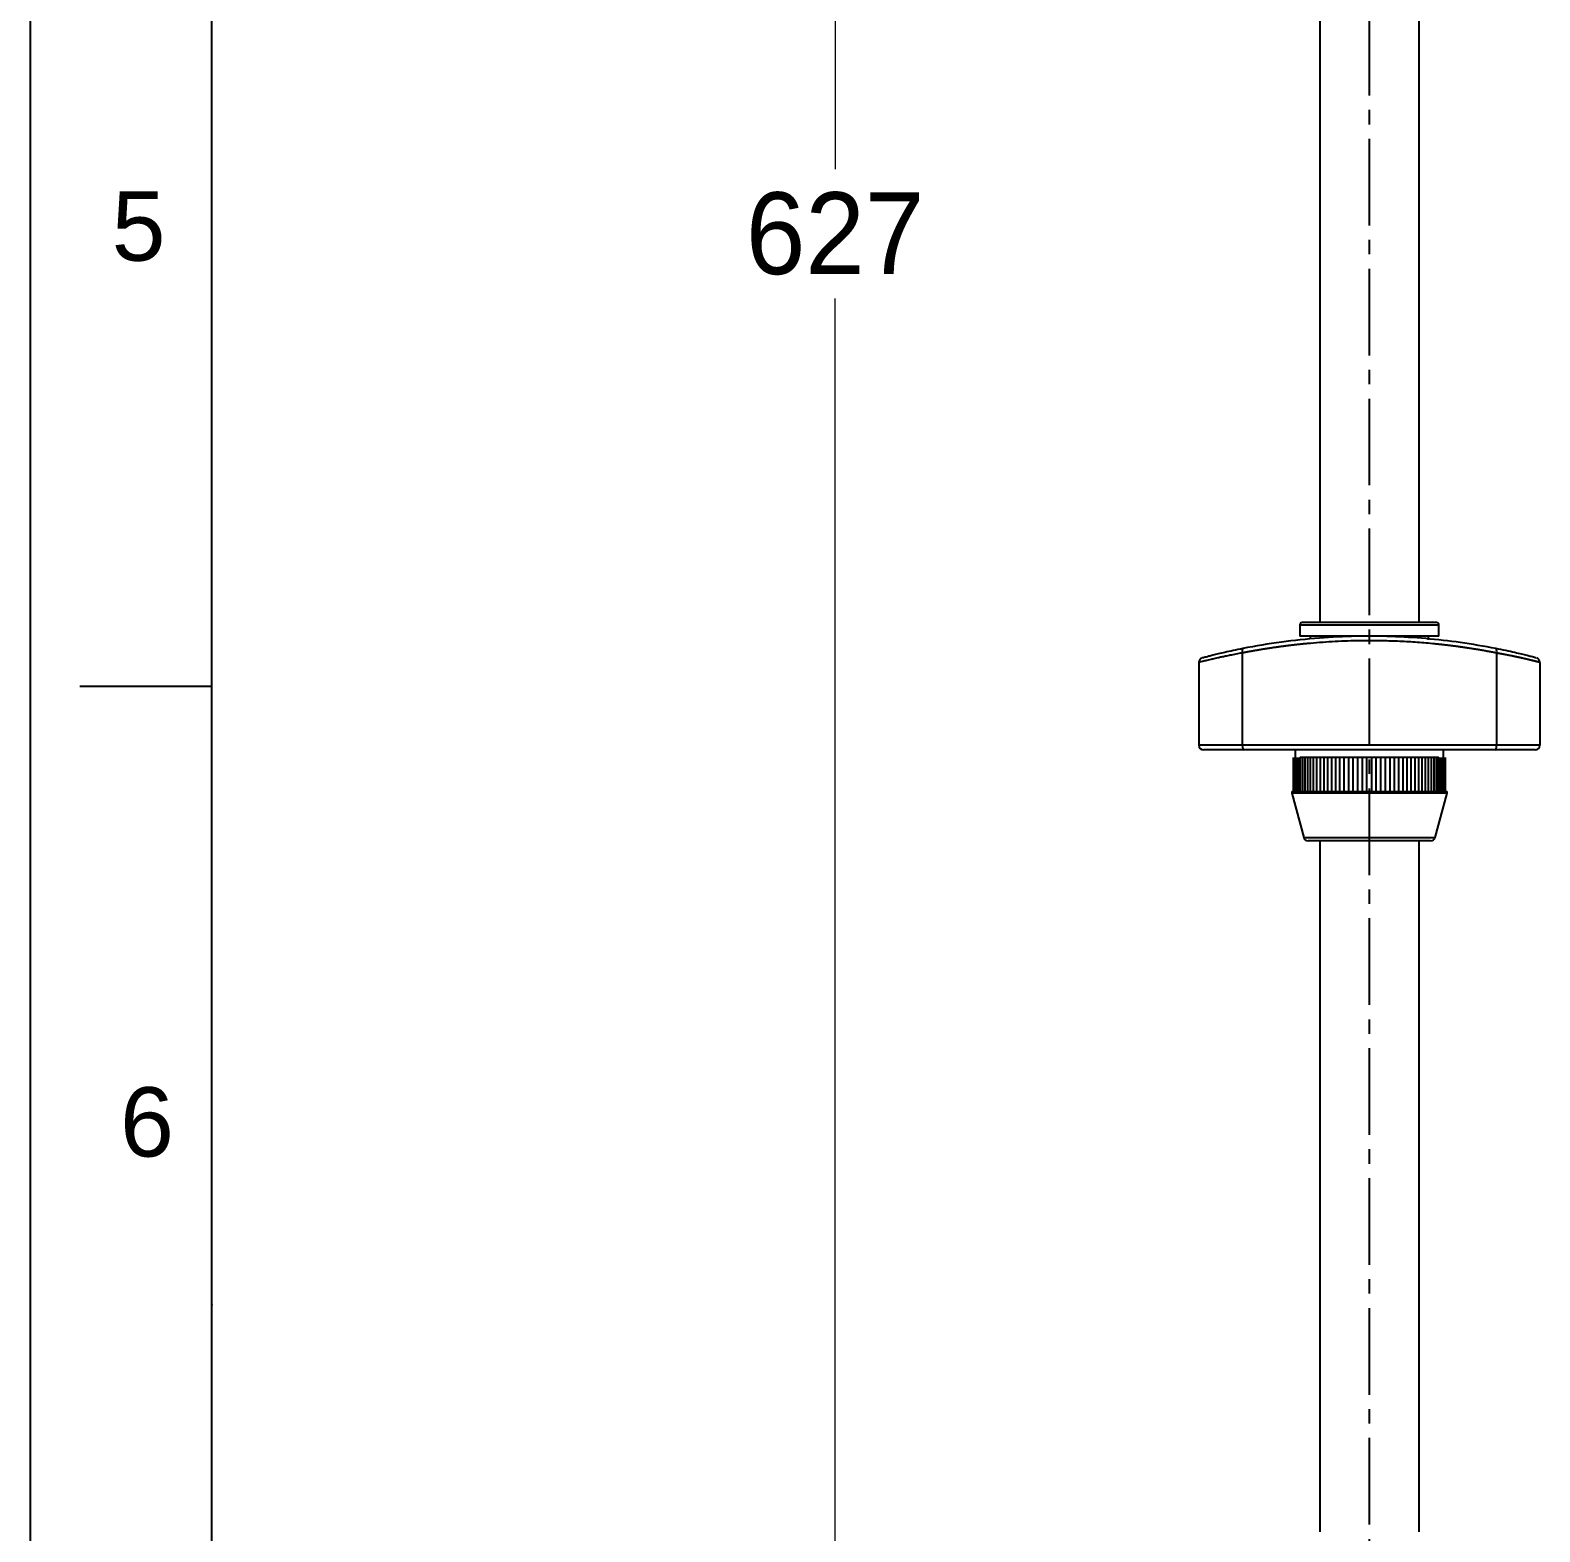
# Model space of a CAD drawing. Header units: millimetres. Extents: x 14 to 1202, y 28 to 1708.
# Drawn here: x 13.9 to 346, y 482.3 to 812.6 of the extents above; entities that cross this region are included whole.
import ezdxf

# ---------------------------------------------------------------- set-up
doc = ezdxf.new("R2010")
doc.units = ezdxf.units.MM
doc.linetypes.add('CENTER2', pattern=[28.575, 19.05, -3.175, 3.175, -3.175])
doc.layers.add('FORM2', color=7, linetype='Continuous')
doc.styles.add('GOGO', font='Gulim.ttf', dxfattribs={"height": 3})
doc.styles.get("Standard").update_dxf_attribs({"font": 'arial.ttf'})
doc.dimstyles.new('기밴테크', dxfattribs={"dimtxt": 3, "dimasz": 3, "dimexe": 1.25, "dimexo": 0.625, "dimgap": 0.6, "dimtad": 1, "dimtih": 1, "dimtoh": 1, "dimdec": 1, "dimlunit": 6, "dimtxsty": 'GOGO', "dimcen": 0, "dimclrd": 3, "dimclre": 3, "dimclrt": 4, "dimadec": 0, "dimazin": 0, "dimtfac": 1, "dimtdec": 1, "dimtmove": 0, "dimatfit": 3, "dimfxl": 1, "dimlwd": 13, "dimlwe": 13, "dimarcsym": 0})

# ---------------------------------------------------------------- blocks, each defined once
blk = doc.blocks.new('*D14')
at = {"color": 3, "lineweight": 13, "transparency": 16777216}
for p, q in [((237.53, 1081.34), (178.97, 1081.34)), ((190.97, 1061.34), (190.97, 782.08)), ((190.97, 474.34), (190.97, 753.6)), ((237.53, 454.34), (178.97, 454.34))]:
    blk.add_line(p, q, dxfattribs=at)
at = {"color": 3, "transparency": 16777216}
for points in [[(187.63, 1061.34), (194.3, 1061.34), (190.97, 1081.34)], [(187.63, 474.34), (194.3, 474.34), (190.97, 454.34)]]:
    blk.add_solid(points, dxfattribs=at)
at = {"layer": 'Defpoints', "color": 0, "transparency": 16777216}
for p in [(242.53, 1081.34), (190.97, 454.34), (242.53, 454.34)]:
    blk.add_point(p, dxfattribs=at)
at = {"color": 4, "transparency": 16777216, "insert": (190.97, 767.84), "char_height": 3, "attachment_point": 5, "style": 'GOGO'}
blk.add_mtext('{\\H6x;627}', dxfattribs=at)

msp = doc.modelspace()

# ---------------------------------------------------------------- linework, layer by layer
at = {"color": 1, "linetype": 'CENTER2', "lineweight": 25}
msp.add_line((308.53, 398.2), (308.53, 1137.52), dxfattribs=at)
at = {"lineweight": 25}
for p, q in [((297.63, 836.4), (297.63, 682.34)), ((319.43, 836.39), (319.43, 682.34)), ((293.23, 681.84), (308.53, 681.84)), ((293.23, 681.84), (293.23, 679.34)), ((308.53, 682.34), (293.73, 682.34)), ((323.33, 682.34), (308.53, 682.34)), ((308.53, 681.84), (323.83, 681.84)), ((323.83, 679.34), (323.83, 681.84)), ((323.83, 679.34), (293.23, 679.34)), ((295.53, 679.34), (295.53, 678.72)), ((321.53, 678.53), (321.53, 679.34)), ((280.54, 675.63), (280.54, 655.34)), ((336.51, 675.63), (336.51, 655.34)), ((271.03, 673.57), (271.03, 655.34)), ((346.03, 673.57), (346.03, 655.34)), ((280.54, 655.34), (271.03, 655.34)), ((336.51, 655.34), (280.54, 655.34)), ((346.03, 655.34), (336.51, 655.34)), ((280.91, 654.34), (272.03, 654.34)), ((336.15, 654.34), (280.91, 654.34)), ((291.78, 652.64), (291.78, 645.14)), ((291.81, 652.64), (291.81, 645.14)), ((291.91, 652.64), (291.91, 645.14)), ((292.06, 652.64), (292.06, 645.14)), ((292.23, 654.34), (292.23, 652.64)), ((292.29, 652.64), (292.29, 645.14)), ((292.57, 652.64), (292.57, 645.14)), ((292.92, 652.64), (292.92, 645.14)), ((293.32, 652.64), (293.32, 645.14)), ((293.79, 652.64), (293.79, 645.14)), ((294.31, 652.64), (294.31, 645.14)), ((294.88, 652.64), (294.88, 645.14)), ((295.51, 652.64), (295.51, 645.14)), ((296.18, 652.64), (296.18, 645.14)), ((296.9, 652.64), (296.9, 645.14)), ((297.67, 652.64), (297.67, 645.14)), ((298.47, 652.64), (298.47, 645.14)), ((299.32, 652.64), (299.32, 645.14)), ((300.19, 652.64), (300.19, 645.14)), ((301.1, 652.64), (301.1, 645.14)), ((302.04, 645.14), (302.04, 652.64)), ((303.01, 645.14), (303.01, 652.64)), ((303.97, 645.14), (303.97, 652.64)), ((304.97, 645.14), (304.97, 652.64)), ((305.96, 645.14), (305.96, 652.64)), ((306.99, 645.14), (306.99, 652.64)), ((308, 645.14), (308, 652.64)), ((309.04, 645.14), (309.04, 652.64)), ((310.05, 645.14), (310.05, 652.64)), ((311.08, 645.14), (311.08, 652.64)), ((312.07, 645.14), (312.07, 652.64)), ((313.07, 645.14), (313.07, 652.64)), ((314.05, 645.14), (314.05, 652.64)), ((315.01, 645.14), (315.01, 652.64)), ((315.95, 645.14), (315.95, 652.64)), ((316.86, 645.14), (316.86, 652.64)), ((317.73, 645.14), (317.73, 652.64)), ((318.58, 645.14), (318.58, 652.64)), ((319.38, 645.14), (319.38, 652.64)), ((320.15, 645.14), (320.15, 652.64)), ((320.87, 645.14), (320.87, 652.64)), ((321.55, 645.14), (321.55, 652.64)), ((322.17, 645.14), (322.17, 652.64)), ((322.75, 645.14), (322.75, 652.64)), ((323.27, 645.14), (323.27, 652.64)), ((323.73, 645.14), (323.73, 652.64)), ((324.14, 645.14), (324.14, 652.64)), ((324.48, 645.14), (324.48, 652.64)), ((324.77, 645.14), (324.77, 652.64)), ((324.83, 652.64), (324.83, 654.34)), ((324.99, 645.14), (324.99, 652.64)), ((325.15, 645.14), (325.15, 652.64)), ((325.24, 645.14), (325.24, 652.64)), ((325.28, 645.14), (325.28, 652.64)), ((345.03, 654.34), (336.15, 654.34)), ((291.43, 645.14), (308.53, 645.14)), ((291.43, 645.14), (291.43, 644.84)), ((325.63, 644.84), (291.43, 644.84)), ((291.43, 644.84), (294.08, 635.08)), ((308.53, 645.14), (325.63, 645.14)), ((322.98, 635.08), (325.63, 644.84)), ((325.63, 644.84), (325.63, 645.14)), ((294.08, 635.08), (322.98, 635.08)), ((322.01, 634.34), (295.04, 634.34)), ((297.63, 634.35), (297.63, 482.34)), ((319.43, 634.35), (319.43, 482.34))]:
    msp.add_line(p, q, dxfattribs=at)
for centre, radius, start, end in [((293.73, 681.84), 0.5, 90, 180), ((323.33, 681.84), 0.5, 0, 90), ((272.03, 673.57), 1, 104.8812, 180), ((345.03, 673.57), 1, 0, 75.1188), ((272.03, 655.34), 1, 180, 270), ((345.03, 655.34), 1, 270, 0), ((295.04, 635.34), 1, 195.1858, 270), ((322.01, 635.34), 1, 270, 344.8142)]:
    msp.add_arc(centre, radius, start, end, dxfattribs=at)
for centre, major_axis, ratio, start_param, end_param in [((280.91, 675.63), (0.194, -0.981), 0.359742, 3.141593, 4.641236), ((336.15, 675.63), (-0.194, -0.981), 0.359742, 1.641949, 3.141593), ((280.91, 655.34), (0, -1), 0.365806, 4.712389, 6.283185), ((336.15, 655.34), (0, -1), 0.365806, 0, 1.570796)]:
    msp.add_ellipse(centre, major_axis=major_axis, ratio=ratio, start_param=start_param, end_param=end_param, dxfattribs=at)
for points, knots in [([(336.51, 675.63), (336.47, 675.64), (336.39, 675.65), (336.26, 675.68), (336.13, 675.7), (336, 675.73), (335.88, 675.75), (335.75, 675.78), (335.62, 675.8), (335.49, 675.82), (335.36, 675.85), (335.24, 675.87), (335.11, 675.9), (334.98, 675.92), (334.85, 675.94), (334.73, 675.97), (334.6, 675.99), (334.47, 676.01), (334.34, 676.04), (334.21, 676.06), (334.09, 676.08), (333.96, 676.1), (333.83, 676.13), (333.7, 676.15), (333.58, 676.17), (333.45, 676.19), (333.32, 676.22), (333.19, 676.24), (333.07, 676.26), (332.94, 676.28), (332.81, 676.3), (332.68, 676.32), (332.55, 676.35), (332.43, 676.37), (332.3, 676.39), (332.17, 676.41), (332.04, 676.43), (331.92, 676.45), (331.79, 676.47), (331.66, 676.49), (331.53, 676.51), (331.41, 676.53), (331.28, 676.55), (331.15, 676.57), (331.03, 676.59), (330.9, 676.61), (330.77, 676.63), (330.64, 676.65), (330.52, 676.67), (330.39, 676.69), (330.26, 676.71), (330.13, 676.73), (330.01, 676.75), (329.88, 676.77), (329.75, 676.79), (329.63, 676.8), (329.5, 676.82), (329.37, 676.84), (329.24, 676.86), (329.12, 676.88), (328.99, 676.9), (328.86, 676.91), (328.74, 676.93), (328.61, 676.95), (328.48, 676.97), (328.36, 676.99), (328.23, 677), (328.1, 677.02), (327.98, 677.04), (327.85, 677.05), (327.72, 677.07), (327.6, 677.09), (327.47, 677.1), (327.34, 677.12), (327.22, 677.14), (327.09, 677.15), (326.96, 677.17), (326.84, 677.19), (326.71, 677.2), (326.58, 677.22), (326.46, 677.23), (326.33, 677.25), (326.2, 677.26), (326.08, 677.28), (325.95, 677.29), (325.83, 677.31), (325.7, 677.33), (325.57, 677.34), (325.45, 677.35), (325.32, 677.37), (325.2, 677.38), (325.07, 677.4), (324.94, 677.41), (324.82, 677.43), (324.69, 677.44), (324.57, 677.45), (324.44, 677.47), (324.32, 677.48), (324.19, 677.5), (324.06, 677.51), (323.94, 677.52), (323.81, 677.54), (323.69, 677.55), (323.56, 677.56), (323.44, 677.58), (323.31, 677.59), (323.19, 677.6), (323.06, 677.61), (322.34, 677.68), (321.01, 677.81), (319.08, 677.96), (317.16, 678.09), (315.23, 678.19), (313.31, 678.26), (311.4, 678.31), (309.96, 678.33), (309.01, 678.34), (307.77, 678.34), (305.79, 678.32), (303.05, 678.24), (300.31, 678.11), (297.58, 677.94), (295.69, 677.77), (294.62, 677.67), (294.38, 677.65), (294.13, 677.63), (293.88, 677.6), (293.64, 677.58), (293.39, 677.55), (293.14, 677.52), (292.9, 677.5), (292.65, 677.47), (292.41, 677.44), (292.16, 677.42), (291.91, 677.39), (291.67, 677.36), (291.42, 677.33), (291.17, 677.3), (290.92, 677.27), (290.68, 677.24), (290.43, 677.21), (290.18, 677.18), (289.94, 677.15), (289.69, 677.12), (289.44, 677.08), (289.19, 677.05), (288.95, 677.02), (288.7, 676.98), (288.45, 676.95), (288.2, 676.91), (287.96, 676.88), (287.71, 676.84), (287.46, 676.81), (287.21, 676.77), (286.97, 676.73), (286.72, 676.7), (286.47, 676.66), (286.22, 676.62), (285.98, 676.58), (285.73, 676.54), (285.48, 676.51), (285.23, 676.47), (284.99, 676.43), (284.74, 676.38), (284.49, 676.34), (284.24, 676.3), (284, 676.26), (283.75, 676.22), (283.5, 676.18), (283.26, 676.13), (283.01, 676.09), (282.76, 676.04), (282.51, 676), (282.27, 675.95), (282.02, 675.91), (281.77, 675.86), (281.53, 675.82), (281.28, 675.77), (281.03, 675.72), (280.79, 675.68), (280.62, 675.64), (280.54, 675.63)], [0, 0, 0, 0, 0.00242, 0.004837, 0.007253, 0.009667, 0.012078, 0.014488, 0.016896, 0.019302, 0.021706, 0.024108, 0.026508, 0.028906, 0.031303, 0.033697, 0.036089, 0.03848, 0.040868, 0.043255, 0.045639, 0.048022, 0.050403, 0.052782, 0.055159, 0.057534, 0.059907, 0.062278, 0.064647, 0.067015, 0.06938, 0.071744, 0.074105, 0.076465, 0.078823, 0.081179, 0.083533, 0.085885, 0.088235, 0.090583, 0.09293, 0.095274, 0.097617, 0.099957, 0.102296, 0.104633, 0.106968, 0.109301, 0.111632, 0.113962, 0.116289, 0.118615, 0.120938, 0.12326, 0.12558, 0.127898, 0.130214, 0.132529, 0.134841, 0.137151, 0.13946, 0.141767, 0.144072, 0.146375, 0.148676, 0.150975, 0.153273, 0.155568, 0.157862, 0.160154, 0.162444, 0.164732, 0.167018, 0.169302, 0.171585, 0.173866, 0.176144, 0.178421, 0.180697, 0.18297, 0.185241, 0.187511, 0.189779, 0.192045, 0.194309, 0.196571, 0.198831, 0.20109, 0.203347, 0.205602, 0.207855, 0.210106, 0.212355, 0.214603, 0.216849, 0.219093, 0.221335, 0.223575, 0.225814, 0.22805, 0.230285, 0.232518, 0.23475, 0.236979, 0.239207, 0.241432, 0.243657, 0.245879, 0.248099, 0.282227, 0.316176, 0.349949, 0.383553, 0.416994, 0.450276, 0.483406, 0.491668, 0.500006, 0.547519, 0.59512, 0.642824, 0.690648, 0.738607, 0.74296, 0.747317, 0.751681, 0.756049, 0.760423, 0.764801, 0.769186, 0.773575, 0.77797, 0.78237, 0.786775, 0.791185, 0.795601, 0.800023, 0.804449, 0.808881, 0.813318, 0.817761, 0.822209, 0.826663, 0.831122, 0.835586, 0.840056, 0.844531, 0.849012, 0.853498, 0.857989, 0.862486, 0.866989, 0.871497, 0.876011, 0.88053, 0.885055, 0.889585, 0.894121, 0.898662, 0.903209, 0.907761, 0.912319, 0.916883, 0.921453, 0.926027, 0.930608, 0.935194, 0.939786, 0.944384, 0.948987, 0.953596, 0.958211, 0.962831, 0.967457, 0.972089, 0.976726, 0.981369, 0.986018, 0.990673, 0.995334, 1, 1, 1, 1]), ([(336.34, 676.61), (333.8, 677.11), (328.74, 677.97), (321.01, 678.86), (313.32, 679.33), (305.47, 679.38), (297.35, 678.98), (288.98, 678.08), (283.46, 677.15), (280.71, 676.61)], [0, 0, 0, 0, 0.145713, 0.281728, 0.416589, 0.550967, 0.692543, 0.842949, 1, 1, 1, 1]), ([(280.54, 675.63), (280.05, 675.54), (279.58, 675.45), (278.71, 675.28), (278.31, 675.2), (277.55, 675.05), (277.2, 674.98), (276.54, 674.85), (276.24, 674.78), (275.69, 674.67), (275.44, 674.61), (274.98, 674.51), (274.77, 674.46), (274.39, 674.37), (274.22, 674.33), (273.99, 674.28), (273.92, 674.26), (273.81, 674.24), (273.76, 674.22), (273.71, 674.21), (273.68, 674.21), (273.67, 674.2), (273.66, 674.2), (273.66, 674.2), (273.65, 674.2), (273.65, 674.2), (273.65, 674.2), (273.65, 674.2), (273.65, 674.2), (273.65, 674.2), (273.65, 674.2), (273.23, 674.1), (272.85, 674.02), (272.2, 673.87), (271.92, 673.8), (271.48, 673.7), (271.31, 673.66), (271.08, 673.6), (271.03, 673.58), (271.03, 673.57)], [0, 0, 0, 0, 0.0625, 0.0625, 0.125, 0.125, 0.1875, 0.1875, 0.25, 0.25, 0.3125, 0.3125, 0.375, 0.375, 0.4375, 0.4375, 0.46875, 0.46875, 0.484375, 0.492187, 0.496094, 0.498047, 0.499023, 0.499512, 0.499756, 0.499878, 0.499939, 0.499969, 0.499985, 0.499985, 0.5, 0.5, 0.625, 0.625, 0.75, 0.75, 0.875, 0.875, 1, 1, 1, 1]), ([(280.71, 676.61), (279.96, 676.46), (278.57, 676.17), (276.75, 675.77), (275.26, 675.42), (274.09, 675.13), (273.21, 674.91), (272.58, 674.75), (272.14, 674.63), (271.84, 674.56), (271.77, 674.54), (271.77, 674.54)], [0, 0, 0, 0, 0.144052, 0.276847, 0.401886, 0.516601, 0.620691, 0.714112, 0.802165, 0.894583, 1, 1, 1, 1]), ([(345.12, 674.58), (345.09, 674.59), (344.98, 674.62), (344.68, 674.7), (344.1, 674.85), (343.24, 675.06), (342.06, 675.36), (340.5, 675.72), (338.58, 676.15), (337.11, 676.46), (336.34, 676.61)], [0, 0, 0, 0, 0.03399, 0.135373, 0.248127, 0.373739, 0.511893, 0.665037, 0.829592, 1, 1, 1, 1]), ([(346.03, 673.57), (346.03, 673.57), (346.03, 673.57), (346.03, 673.57), (346.03, 673.57), (346.03, 673.57), (346.02, 673.57), (346.02, 673.57), (346.02, 673.57), (346.02, 673.57), (346.02, 673.57), (346.02, 673.57), (346.01, 673.57), (346.01, 673.58), (346.01, 673.58), (346.01, 673.58), (346, 673.58), (346, 673.58), (345.99, 673.58), (345.99, 673.58), (345.99, 673.58), (345.98, 673.58), (345.98, 673.58), (345.97, 673.58), (345.97, 673.59), (345.96, 673.59), (345.96, 673.59), (345.95, 673.59), (345.94, 673.59), (345.94, 673.59), (345.93, 673.6), (345.93, 673.6), (345.92, 673.6), (345.91, 673.6), (345.9, 673.6), (345.9, 673.6), (345.89, 673.61), (345.88, 673.61), (345.87, 673.61), (345.86, 673.61), (345.85, 673.61), (345.84, 673.62), (345.84, 673.62), (345.83, 673.62), (345.82, 673.62), (345.81, 673.63), (345.8, 673.63), (345.79, 673.63), (345.77, 673.63), (345.76, 673.64), (345.75, 673.64), (345.74, 673.64), (345.73, 673.65), (345.72, 673.65), (345.7, 673.65), (345.69, 673.65), (345.68, 673.66), (345.67, 673.66), (345.65, 673.66), (345.64, 673.67), (345.63, 673.67), (345.61, 673.67), (345.6, 673.68), (345.58, 673.68), (345.57, 673.69), (345.55, 673.69), (345.54, 673.69), (345.52, 673.7), (345.51, 673.7), (345.49, 673.7), (345.47, 673.71), (345.46, 673.71), (345.44, 673.72), (345.42, 673.72), (345.41, 673.72), (345.39, 673.73), (345.37, 673.73), (345.35, 673.74), (345.34, 673.74), (345.32, 673.75), (345.3, 673.75), (345.28, 673.76), (345.26, 673.76), (345.24, 673.76), (345.22, 673.77), (345.2, 673.77), (345.18, 673.78), (345.16, 673.78), (345.14, 673.79), (345.12, 673.79), (345.1, 673.8), (345.08, 673.8), (345.06, 673.81), (345.03, 673.81), (345.01, 673.82), (344.99, 673.83), (344.97, 673.83), (344.94, 673.84), (344.92, 673.84), (344.9, 673.85), (344.87, 673.85), (344.85, 673.86), (344.82, 673.86), (344.8, 673.87), (344.78, 673.88), (344.75, 673.88), (344.72, 673.89), (344.7, 673.89), (344.67, 673.9), (344.65, 673.91), (344.62, 673.91), (344.59, 673.92), (344.57, 673.93), (344.54, 673.93), (344.51, 673.94), (344.49, 673.95), (344.46, 673.95), (344.43, 673.96), (344.4, 673.97), (344.37, 673.97), (344.35, 673.98), (344.32, 673.98), (344.3, 673.99), (344.27, 674), (344.25, 674), (344.23, 674.01), (344.2, 674.01), (344.18, 674.02), (344.15, 674.02), (344.13, 674.03), (344.1, 674.04), (344.07, 674.04), (344.05, 674.05), (344.02, 674.06), (343.99, 674.06), (343.96, 674.07), (343.93, 674.08), (343.9, 674.09), (343.87, 674.09), (343.84, 674.1), (343.81, 674.11), (343.78, 674.11), (343.75, 674.12), (343.72, 674.13), (343.69, 674.14), (343.65, 674.15), (343.62, 674.15), (343.59, 674.16), (343.55, 674.17), (343.52, 674.18), (343.48, 674.19), (343.45, 674.2), (343.41, 674.21), (343.37, 674.21), (343.34, 674.22), (343.3, 674.23), (343.26, 674.24), (343.22, 674.25), (343.18, 674.26), (343.14, 674.27), (343.1, 674.28), (343.06, 674.29), (343.02, 674.3), (342.98, 674.31), (342.93, 674.32), (342.89, 674.33), (342.85, 674.34), (342.8, 674.35), (342.76, 674.36), (342.71, 674.37), (342.66, 674.38), (342.62, 674.39), (342.57, 674.4), (342.52, 674.41), (342.47, 674.43), (342.42, 674.44), (342.37, 674.45), (342.32, 674.46), (342.27, 674.47), (342.22, 674.48), (342.17, 674.49), (342.12, 674.51), (342.06, 674.52), (342.01, 674.53), (341.95, 674.54), (341.9, 674.55), (341.84, 674.57), (341.78, 674.58), (341.73, 674.59), (341.67, 674.61), (341.61, 674.62), (341.55, 674.63), (341.49, 674.64), (341.43, 674.66), (341.37, 674.67), (341.31, 674.68), (341.24, 674.7), (341.18, 674.71), (341.11, 674.72), (341.05, 674.74), (340.98, 674.75), (340.92, 674.77), (340.85, 674.78), (340.78, 674.8), (340.71, 674.81), (340.64, 674.82), (340.57, 674.84), (340.5, 674.85), (340.43, 674.87), (340.36, 674.88), (340.28, 674.9), (340.21, 674.91), (340.14, 674.93), (340.06, 674.94), (339.98, 674.96), (339.91, 674.98), (339.83, 674.99), (339.75, 675.01), (339.67, 675.02), (339.59, 675.04), (339.51, 675.05), (339.43, 675.07), (339.35, 675.09), (339.26, 675.1), (339.18, 675.12), (339.1, 675.14), (339.01, 675.15), (338.92, 675.17), (338.84, 675.19), (338.75, 675.2), (338.66, 675.22), (338.57, 675.24), (338.48, 675.26), (338.39, 675.27), (338.3, 675.29), (338.21, 675.31), (338.11, 675.33), (338.02, 675.35), (337.92, 675.36), (337.83, 675.38), (337.73, 675.4), (337.64, 675.42), (337.54, 675.44), (337.44, 675.46), (337.34, 675.47), (337.24, 675.49), (337.14, 675.51), (337.04, 675.53), (336.93, 675.55), (336.83, 675.57), (336.72, 675.59), (336.62, 675.61), (336.55, 675.62), (336.51, 675.63)], [0, 0, 0, 0, 0.003187, 0.006375, 0.009567, 0.012761, 0.015957, 0.019156, 0.022358, 0.025562, 0.028768, 0.031977, 0.035189, 0.038403, 0.041619, 0.044838, 0.04806, 0.051284, 0.05451, 0.057739, 0.060971, 0.064205, 0.067442, 0.070681, 0.073923, 0.077167, 0.080414, 0.083664, 0.086916, 0.09017, 0.093428, 0.096687, 0.09995, 0.103214, 0.106482, 0.109752, 0.113025, 0.1163, 0.119578, 0.122858, 0.126141, 0.129426, 0.132715, 0.136005, 0.139299, 0.142595, 0.145893, 0.149195, 0.152498, 0.155805, 0.159114, 0.162426, 0.16574, 0.169057, 0.172376, 0.175699, 0.179024, 0.182351, 0.185681, 0.189014, 0.192349, 0.195688, 0.199028, 0.202372, 0.205718, 0.209067, 0.212418, 0.215772, 0.219129, 0.222488, 0.22585, 0.229215, 0.232583, 0.235953, 0.239326, 0.242701, 0.24608, 0.24946, 0.252844, 0.25623, 0.259619, 0.263011, 0.266406, 0.269803, 0.273203, 0.276605, 0.280011, 0.283419, 0.28683, 0.290243, 0.293659, 0.297078, 0.3005, 0.303924, 0.307352, 0.310782, 0.314214, 0.31765, 0.321088, 0.324529, 0.327973, 0.331419, 0.334868, 0.33832, 0.341775, 0.345232, 0.348693, 0.352156, 0.355622, 0.35909, 0.362562, 0.366036, 0.369513, 0.372993, 0.376475, 0.379961, 0.383449, 0.38694, 0.390433, 0.39393, 0.397429, 0.40017, 0.402939, 0.405736, 0.40856, 0.411412, 0.414292, 0.4172, 0.420135, 0.423099, 0.42609, 0.429109, 0.432155, 0.43523, 0.438332, 0.441462, 0.44462, 0.447806, 0.45102, 0.454261, 0.45753, 0.460827, 0.464152, 0.467505, 0.470885, 0.474294, 0.47773, 0.481194, 0.484686, 0.488205, 0.491753, 0.495328, 0.498931, 0.502562, 0.506221, 0.509908, 0.513622, 0.517365, 0.521135, 0.524933, 0.528759, 0.532613, 0.536495, 0.540404, 0.544341, 0.548307, 0.5523, 0.556321, 0.56037, 0.564446, 0.568551, 0.572683, 0.576843, 0.581031, 0.585247, 0.589491, 0.593763, 0.598063, 0.60239, 0.606745, 0.611128, 0.61554, 0.619978, 0.624445, 0.62894, 0.633463, 0.638013, 0.642591, 0.647197, 0.651831, 0.656493, 0.661183, 0.665901, 0.670646, 0.67542, 0.680221, 0.68505, 0.689908, 0.694793, 0.699705, 0.704646, 0.709615, 0.714611, 0.719636, 0.724688, 0.729768, 0.734876, 0.740012, 0.745176, 0.750368, 0.755587, 0.760835, 0.76611, 0.771413, 0.776745, 0.782104, 0.787491, 0.792905, 0.798348, 0.803819, 0.809317, 0.814844, 0.820398, 0.82598, 0.83159, 0.837228, 0.842894, 0.848588, 0.85431, 0.860059, 0.865837, 0.871642, 0.877475, 0.883337, 0.889226, 0.895143, 0.901088, 0.90706, 0.913061, 0.91909, 0.925146, 0.93123, 0.937343, 0.943483, 0.949651, 0.955847, 0.962071, 0.968323, 0.974602, 0.98091, 0.987245, 0.993609, 1, 1, 1, 1])]:
    msp.add_open_spline(points, degree=3, knots=knots, dxfattribs=at)
for points, weights, knots in [([(294, 652.64), (293.84, 652.64), (293.61, 652.64), (293.44, 652.64), (293.35, 652.64), (293.33, 652.64), (293.32, 652.64), (293.32, 652.64)], [0.575881729664, 0.575881729664, 0.549218676702, 0.575881729664, 0.575881729664, 0.573348771646, 0.57062497109, 0.568608675655], [0, 0, 0, 0, 0, 0.764398, 0.764398, 0.764398, 1, 1, 1, 1, 1]), ([(294.49, 652.64), (294.34, 652.64), (294.1, 652.64), (293.93, 652.64), (293.82, 652.64), (293.8, 652.64), (293.79, 652.64), (293.79, 652.64)], [0.575881729664, 0.575881729664, 0.549218676702, 0.575881729664, 0.575881729664, 0.57278890525, 0.569763344696, 0.567812592935], [0, 0, 0, 0, 0, 0.745944, 0.745944, 0.745944, 1, 1, 1, 1, 1]), ([(295.05, 652.64), (294.89, 652.64), (294.66, 652.64), (294.48, 652.64), (294.35, 652.64), (294.32, 652.64), (294.31, 652.64), (294.31, 652.64)], [0.575881729664, 0.575881729664, 0.549218676702, 0.575881729664, 0.575881729664, 0.571724256813, 0.568334358911, 0.566747526054], [0, 0, 0, 0, 0, 0.71691, 0.71691, 0.71691, 1, 1, 1, 1, 1]), ([(295.64, 652.64), (295.49, 652.64), (295.27, 652.64), (295.08, 652.64), (294.93, 652.64), (294.9, 652.64), (294.88, 652.64), (294.88, 652.64)], [0.575881729664, 0.575881729664, 0.549218676702, 0.575881729664, 0.575881729664, 0.571119317698, 0.567632683538, 0.566356197577], [0, 0, 0, 0, 0, 0.702924, 0.702924, 0.702924, 1, 1, 1, 1, 1]), ([(296.3, 652.64), (296.15, 652.64), (295.93, 652.64), (295.73, 652.64), (295.57, 652.64), (295.53, 652.64), (295.5, 652.64), (295.51, 652.64)], [0.575881729664, 0.575881729664, 0.549218676702, 0.575881729664, 0.575881729664, 0.569849244032, 0.566392441305, 0.565930431636], [0, 0, 0, 0, 0, 0.677665, 0.677665, 0.677665, 1, 1, 1, 1, 1]), ([(296.99, 652.64), (296.86, 652.64), (296.64, 652.64), (296.43, 652.64), (296.26, 652.64), (296.21, 652.64), (296.18, 652.64), (296.18, 652.64)], [0.575881729664, 0.575881729664, 0.549218676702, 0.575881729664, 0.575881729664, 0.568948390645, 0.565688404943, 0.565890981235], [0, 0, 0, 0, 0, 0.662279, 0.662279, 0.662279, 1, 1, 1, 1, 1]), ([(297.75, 652.64), (297.61, 652.64), (297.4, 652.64), (297.18, 652.64), (296.99, 652.64), (296.93, 652.64), (296.9, 652.64), (296.9, 652.64)], [0.575881729664, 0.575881729664, 0.549218676702, 0.575881729664, 0.575881729664, 0.567437457686, 0.564805305991, 0.56619570331], [0, 0, 0, 0, 0, 0.639892, 0.639892, 0.639892, 1, 1, 1, 1, 1]), ([(298.53, 652.64), (298.41, 652.64), (298.2, 652.64), (297.98, 652.64), (297.77, 652.64), (297.7, 652.64), (297.67, 652.64), (297.67, 652.64)], [0.575881729664, 0.575881729664, 0.549218676702, 0.575881729664, 0.575881729664, 0.566608192803, 0.564468317148, 0.566517018931], [0, 0, 0, 0, 0, 0.62903, 0.62903, 0.62903, 1, 1, 1, 1, 1]), ([(299.36, 652.64), (299.24, 652.64), (299.04, 652.64), (298.82, 652.64), (298.59, 652.64), (298.51, 652.64), (298.47, 652.64), (298.47, 652.64)], [0.575881729664, 0.575881729664, 0.549218676702, 0.575881729664, 0.575881729664, 0.564530698351, 0.564047369212, 0.567656216436], [0, 0, 0, 0, 0, 0.605154, 0.605154, 0.605154, 1, 1, 1, 1, 1]), ([(300.22, 652.64), (300.12, 652.64), (299.92, 652.64), (299.69, 652.64), (299.45, 652.64), (299.36, 652.64), (299.32, 652.64), (299.32, 652.64)], [0.575881729664, 0.575881729664, 0.549218676702, 0.575881729664, 0.575881729664, 0.563487923656, 0.564050042822, 0.568351687994], [0, 0, 0, 0, 0, 0.594606, 0.594606, 0.594606, 1, 1, 1, 1, 1]), ([(301.13, 652.64), (301.02, 652.64), (300.83, 652.64), (300.61, 652.64), (300.31, 652.64), (300.16, 652.64), (300.17, 652.64), (300.22, 652.64)], [0.575881729664, 0.575881729664, 0.549218676702, 0.575881729664, 0.575881729664, 0.549218676702, 0.575881729664, 0.575881729664], [0, 0, 0, 0, 0, 0.5, 0.5, 0.5, 1, 1, 1, 1, 1]), ([(302.04, 652.64), (301.96, 652.64), (301.78, 652.64), (301.55, 652.64), (301.24, 652.64), (301.08, 652.64), (301.08, 652.64), (301.13, 652.64)], [0.575881729664, 0.575881729664, 0.549218676702, 0.575881729664, 0.575881729664, 0.549218676702, 0.575881729664, 0.575881729664], [0, 0, 0, 0, 0, 0.5, 0.5, 0.5, 1, 1, 1, 1, 1]), ([(303.01, 652.64), (302.92, 652.64), (302.75, 652.64), (302.52, 652.64), (302.2, 652.64), (302.03, 652.64), (302.02, 652.64), (302.04, 652.64)], [0.575881729664, 0.575881729664, 0.549218676702, 0.575881729664, 0.575881729664, 0.549218676702, 0.575881729664, 0.575881729664], [0, 0, 0, 0, 0, 0.5, 0.5, 0.5, 1, 1, 1, 1, 1]), ([(303.97, 652.64), (303.9, 652.64), (303.74, 652.64), (303.51, 652.64), (303.19, 652.64), (303.01, 652.64), (302.98, 652.64), (303.01, 652.64)], [0.575881729664, 0.575881729664, 0.549218676702, 0.575881729664, 0.575881729664, 0.549218676702, 0.575881729664, 0.575881729664], [0, 0, 0, 0, 0, 0.5, 0.5, 0.5, 1, 1, 1, 1, 1]), ([(304.97, 652.64), (304.9, 652.64), (304.75, 652.64), (304.53, 652.64), (304.2, 652.64), (304.01, 652.64), (303.96, 652.64), (303.97, 652.64)], [0.575881729664, 0.575881729664, 0.549218676702, 0.575881729664, 0.575881729664, 0.549218676702, 0.575881729664, 0.575881729664], [0, 0, 0, 0, 0, 0.5, 0.5, 0.5, 1, 1, 1, 1, 1]), ([(305.96, 652.64), (305.92, 652.64), (305.78, 652.64), (305.55, 652.64), (305.22, 652.64), (305.02, 652.64), (304.97, 652.64), (304.97, 652.64)], [0.575881729664, 0.575881729664, 0.549218676702, 0.575881729664, 0.575881729664, 0.549218676702, 0.575881729664, 0.575881729664], [0, 0, 0, 0, 0, 0.5, 0.5, 0.5, 1, 1, 1, 1, 1]), ([(306.99, 652.64), (306.94, 652.64), (306.82, 652.64), (306.6, 652.64), (306.26, 652.64), (306.05, 652.64), (305.98, 652.64), (305.96, 652.64)], [0.575881729664, 0.575881729664, 0.549218676702, 0.575881729664, 0.575881729664, 0.549218676702, 0.575881729664, 0.575881729664], [0, 0, 0, 0, 0, 0.5, 0.5, 0.5, 1, 1, 1, 1, 1]), ([(308, 652.64), (307.98, 652.64), (307.87, 652.64), (307.64, 652.64), (307.31, 652.64), (307.1, 652.64), (307.01, 652.64), (306.99, 652.64)], [0.575881729664, 0.575881729664, 0.549218676702, 0.575881729664, 0.575881729664, 0.549218676702, 0.575881729664, 0.575881729664], [0, 0, 0, 0, 0, 0.5, 0.5, 0.5, 1, 1, 1, 1, 1]), ([(309.04, 652.64), (309.01, 652.64), (308.91, 652.64), (308.7, 652.64), (308.36, 652.64), (308.14, 652.64), (308.04, 652.64), (308, 652.64)], [0.575881729664, 0.575881729664, 0.549218676702, 0.575881729664, 0.575881729664, 0.549218676702, 0.575881729664, 0.575881729664], [0, 0, 0, 0, 0, 0.5, 0.5, 0.5, 1, 1, 1, 1, 1]), ([(310.05, 652.64), (310.04, 652.64), (309.96, 652.64), (309.75, 652.64), (309.41, 652.64), (309.19, 652.64), (309.08, 652.64), (309.04, 652.64)], [0.575881729664, 0.575881729664, 0.549218676702, 0.575881729664, 0.575881729664, 0.549218676702, 0.575881729664, 0.575881729664], [0, 0, 0, 0, 0, 0.5, 0.5, 0.5, 1, 1, 1, 1, 1]), ([(311.08, 652.64), (311.07, 652.64), (311, 652.64), (310.79, 652.64), (310.46, 652.64), (310.23, 652.64), (310.11, 652.64), (310.05, 652.64)], [0.575881729664, 0.575881729664, 0.549218676702, 0.575881729664, 0.575881729664, 0.549218676702, 0.575881729664, 0.575881729664], [0, 0, 0, 0, 0, 0.5, 0.5, 0.5, 1, 1, 1, 1, 1]), ([(312.07, 652.64), (312.09, 652.64), (312.03, 652.64), (311.83, 652.64), (311.5, 652.64), (311.27, 652.64), (311.14, 652.64), (311.08, 652.64)], [0.575881729664, 0.575881729664, 0.549218676702, 0.575881729664, 0.575881729664, 0.549218676702, 0.575881729664, 0.575881729664], [0, 0, 0, 0, 0, 0.5, 0.5, 0.5, 1, 1, 1, 1, 1]), ([(313.07, 652.64), (313.09, 652.64), (313.05, 652.64), (312.86, 652.64), (312.53, 652.64), (312.3, 652.64), (312.15, 652.64), (312.07, 652.64)], [0.575881729664, 0.575881729664, 0.549218676702, 0.575881729664, 0.575881729664, 0.549218676702, 0.575881729664, 0.575881729664], [0, 0, 0, 0, 0, 0.5, 0.5, 0.5, 1, 1, 1, 1, 1]), ([(314.04, 652.64), (314.07, 652.64), (314.05, 652.64), (313.86, 652.64), (313.54, 652.64), (313.31, 652.64), (313.15, 652.64), (313.07, 652.64)], [0.575881729664, 0.575881729664, 0.549218676702, 0.575881729664, 0.575881729664, 0.549218676702, 0.575881729664, 0.575881729664], [0, 0, 0, 0, 0, 0.5, 0.5, 0.5, 1, 1, 1, 1, 1]), ([(315, 652.64), (315.04, 652.64), (315.02, 652.64), (314.85, 652.64), (314.54, 652.64), (314.3, 652.64), (314.14, 652.64), (314.04, 652.64)], [0.575881729664, 0.575881729664, 0.549218676702, 0.575881729664, 0.575881729664, 0.549218676702, 0.575881729664, 0.575881729664], [0, 0, 0, 0, 0, 0.5, 0.5, 0.5, 1, 1, 1, 1, 1]), ([(315.91, 652.64), (315.97, 652.64), (315.97, 652.64), (315.81, 652.64), (315.51, 652.64), (315.28, 652.64), (315.1, 652.64), (315, 652.64)], [0.575881729664, 0.575881729664, 0.549218676702, 0.575881729664, 0.575881729664, 0.549218676702, 0.575881729664, 0.575881729664], [0, 0, 0, 0, 0, 0.5, 0.5, 0.5, 1, 1, 1, 1, 1]), ([(316.82, 652.64), (316.88, 652.64), (316.9, 652.64), (316.74, 652.64), (316.45, 652.64), (316.22, 652.64), (316.03, 652.64), (315.91, 652.64)], [0.575881729664, 0.575881729664, 0.549218676702, 0.575881729664, 0.575881729664, 0.549218676702, 0.575881729664, 0.575881729664], [0, 0, 0, 0, 0, 0.5, 0.5, 0.5, 1, 1, 1, 1, 1]), ([(317.73, 652.64), (317.73, 652.64), (317.69, 652.64), (317.6, 652.64), (317.36, 652.64), (317.13, 652.64), (316.94, 652.64), (316.82, 652.64)], [0.568159918786, 0.564035901067, 0.563766811945, 0.575881729664, 0.575881729664, 0.549218676702, 0.575881729664, 0.575881729664], [0, 0, 0, 0, 0, 0.402654, 0.402654, 0.402654, 1, 1, 1, 1, 1]), ([(318.58, 652.64), (318.58, 652.64), (318.54, 652.64), (318.46, 652.64), (318.24, 652.64), (318.01, 652.64), (317.81, 652.64), (317.68, 652.64)], [0.567452735528, 0.564075078894, 0.564856530996, 0.575881729664, 0.575881729664, 0.549218676702, 0.575881729664, 0.575881729664], [0, 0, 0, 0, 0, 0.391372, 0.391372, 0.391372, 1, 1, 1, 1, 1]), ([(319.38, 652.64), (319.38, 652.64), (319.35, 652.64), (319.28, 652.64), (319.07, 652.64), (318.86, 652.64), (318.65, 652.64), (318.52, 652.64)], [0.566406938084, 0.56456263273, 0.566866793956, 0.575881729664, 0.575881729664, 0.549218676702, 0.575881729664, 0.575881729664], [0, 0, 0, 0, 0, 0.367676, 0.367676, 0.367676, 1, 1, 1, 1, 1]), ([(320.15, 652.64), (320.15, 652.64), (320.12, 652.64), (320.06, 652.64), (319.87, 652.64), (319.66, 652.64), (319.44, 652.64), (319.3, 652.64)], [0.566143801688, 0.564883903516, 0.567601242598, 0.575881729664, 0.575881729664, 0.549218676702, 0.575881729664, 0.575881729664], [0, 0, 0, 0, 0, 0.357854, 0.357854, 0.357854, 1, 1, 1, 1, 1]), ([(320.87, 652.64), (320.87, 652.64), (320.85, 652.64), (320.8, 652.64), (320.62, 652.64), (320.41, 652.64), (320.2, 652.64), (320.05, 652.64)], [0.56588611606, 0.565761512021, 0.569050813011, 0.575881729664, 0.575881729664, 0.549218676702, 0.575881729664, 0.575881729664], [0, 0, 0, 0, 0, 0.336058, 0.336058, 0.336058, 1, 1, 1, 1, 1]), ([(321.55, 652.64), (321.55, 652.64), (321.53, 652.64), (321.48, 652.64), (321.33, 652.64), (321.13, 652.64), (320.9, 652.64), (320.74, 652.64)], [0.565941581353, 0.566451967188, 0.569918007757, 0.575881729664, 0.575881729664, 0.549218676702, 0.575881729664, 0.575881729664], [0, 0, 0, 0, 0, 0.321085, 0.321085, 0.321085, 1, 1, 1, 1, 1]), ([(322.17, 652.64), (322.17, 652.64), (322.15, 652.64), (322.12, 652.64), (321.98, 652.64), (321.79, 652.64), (321.56, 652.64), (321.41, 652.64)], [0.566383728741, 0.567688423211, 0.571169841962, 0.575881729664, 0.575881729664, 0.549218676702, 0.575881729664, 0.575881729664], [0, 0, 0, 0, 0, 0.295963, 0.295963, 0.295963, 1, 1, 1, 1, 1]), ([(322.75, 652.64), (322.75, 652.64), (322.73, 652.64), (322.71, 652.64), (322.58, 652.64), (322.4, 652.64), (322.17, 652.64), (322, 652.64)], [0.566768739897, 0.568368181782, 0.571751844507, 0.575881729664, 0.575881729664, 0.549218676702, 0.575881729664, 0.575881729664], [0, 0, 0, 0, 0, 0.282415, 0.282415, 0.282415, 1, 1, 1, 1, 1]), ([(323.27, 652.64), (323.27, 652.64), (323.25, 652.64), (323.23, 652.64), (323.12, 652.64), (322.95, 652.64), (322.72, 652.64), (322.56, 652.64)], [0.567833620066, 0.569787751315, 0.572805514754, 0.575881729664, 0.575881729664, 0.549218676702, 0.575881729664, 0.575881729664], [0, 0, 0, 0, 0, 0.253546, 0.253546, 0.253546, 1, 1, 1, 1, 1]), ([(323.73, 652.64), (323.73, 652.64), (323.72, 652.64), (323.7, 652.64), (323.61, 652.64), (323.45, 652.64), (323.22, 652.64), (323.04, 652.64)], [0.56862340863, 0.570639881878, 0.573358008445, 0.575881729664, 0.575881729664, 0.549218676702, 0.575881729664, 0.575881729664], [0, 0, 0, 0, 0, 0.235273, 0.235273, 0.235273, 1, 1, 1, 1, 1])]:
    msp.add_rational_spline(points, weights, degree=4, knots=knots, dxfattribs=at)
at = {"layer": 'FORM2', "linetype": 'Continuous'}
for p, q in [((13.86, 1708.28), (13.86, 28.28)), ((53.86, 68.28), (53.86, 1668.28)), ((53.86, 668.28), (24.79, 668.28))]:
    msp.add_line(p, q, dxfattribs=at)
msp.add_point((53.86, 532.24), dxfattribs=at)
msp.add_point((53.86, 532.24), dxfattribs=at)

# ---------------------------------------------------------------- texts
at = {"layer": 'FORM2', "linetype": 'Continuous', "char_height": 15.25, "attachment_point": 5}
for s, insert in [('5', (37.72, 769.44)), ('6', (39.56, 572.39))]:
    msp.add_mtext_dynamic_manual_height_columns(s, width=50, gutter_width=12.5, heights=[0], dxfattribs=dict(at, insert=insert))

# ---------------------------------------------------------------- dimensions: what is measured, and where the dimension line sits
dim = msp.add_linear_dim(base=(190.97, 454.34), p1=(242.53, 1081.34), p2=(242.53, 454.34), angle=90, text='{\\H6x;<>}', dimstyle='기밴테크', override={"dimasz": 20, "dimexe": 12, "dimexo": 5, "dimgap": 5})
dim.commit()
dim.dimension.update_dxf_attribs({"geometry": '*D14', "text_midpoint": (190.97, 767.84)})

doc.saveas('drawing.dxf')
